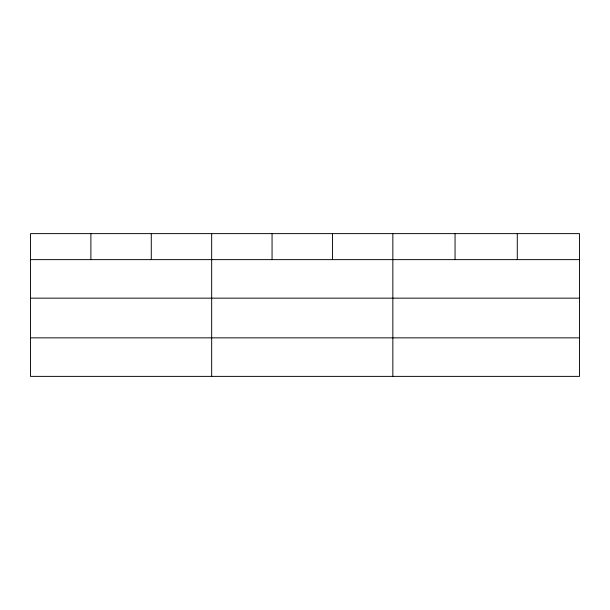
<?xml version="1.0" encoding="UTF-8"?>
<svg xmlns="http://www.w3.org/2000/svg" width="610" height="610" viewBox="0 0 610 610"><rect width="100%" height="100%" fill="white"/><g stroke="black" fill="none" stroke-linecap="round" stroke-linejoin="round"><path stroke-width="0.91" d="M579.5 298.153L579.5 233.622L30.5 233.622L30.5 376.378L579.5 376.378L579.5 298.153L30.5 298.153M30.5 259.631L579.5 259.631M30.5 337.848L579.5 337.848M517.28 233.622L517.28 259.631M455.06 233.622L455.06 259.631M392.84 233.622L392.84 376.378M332.45 233.622L332.45 259.631M272.06 233.622L272.06 259.631M211.67 233.622L211.67 376.378M151.28 233.622L151.28 259.631M90.89 233.622L90.89 259.631"/></g></svg>
